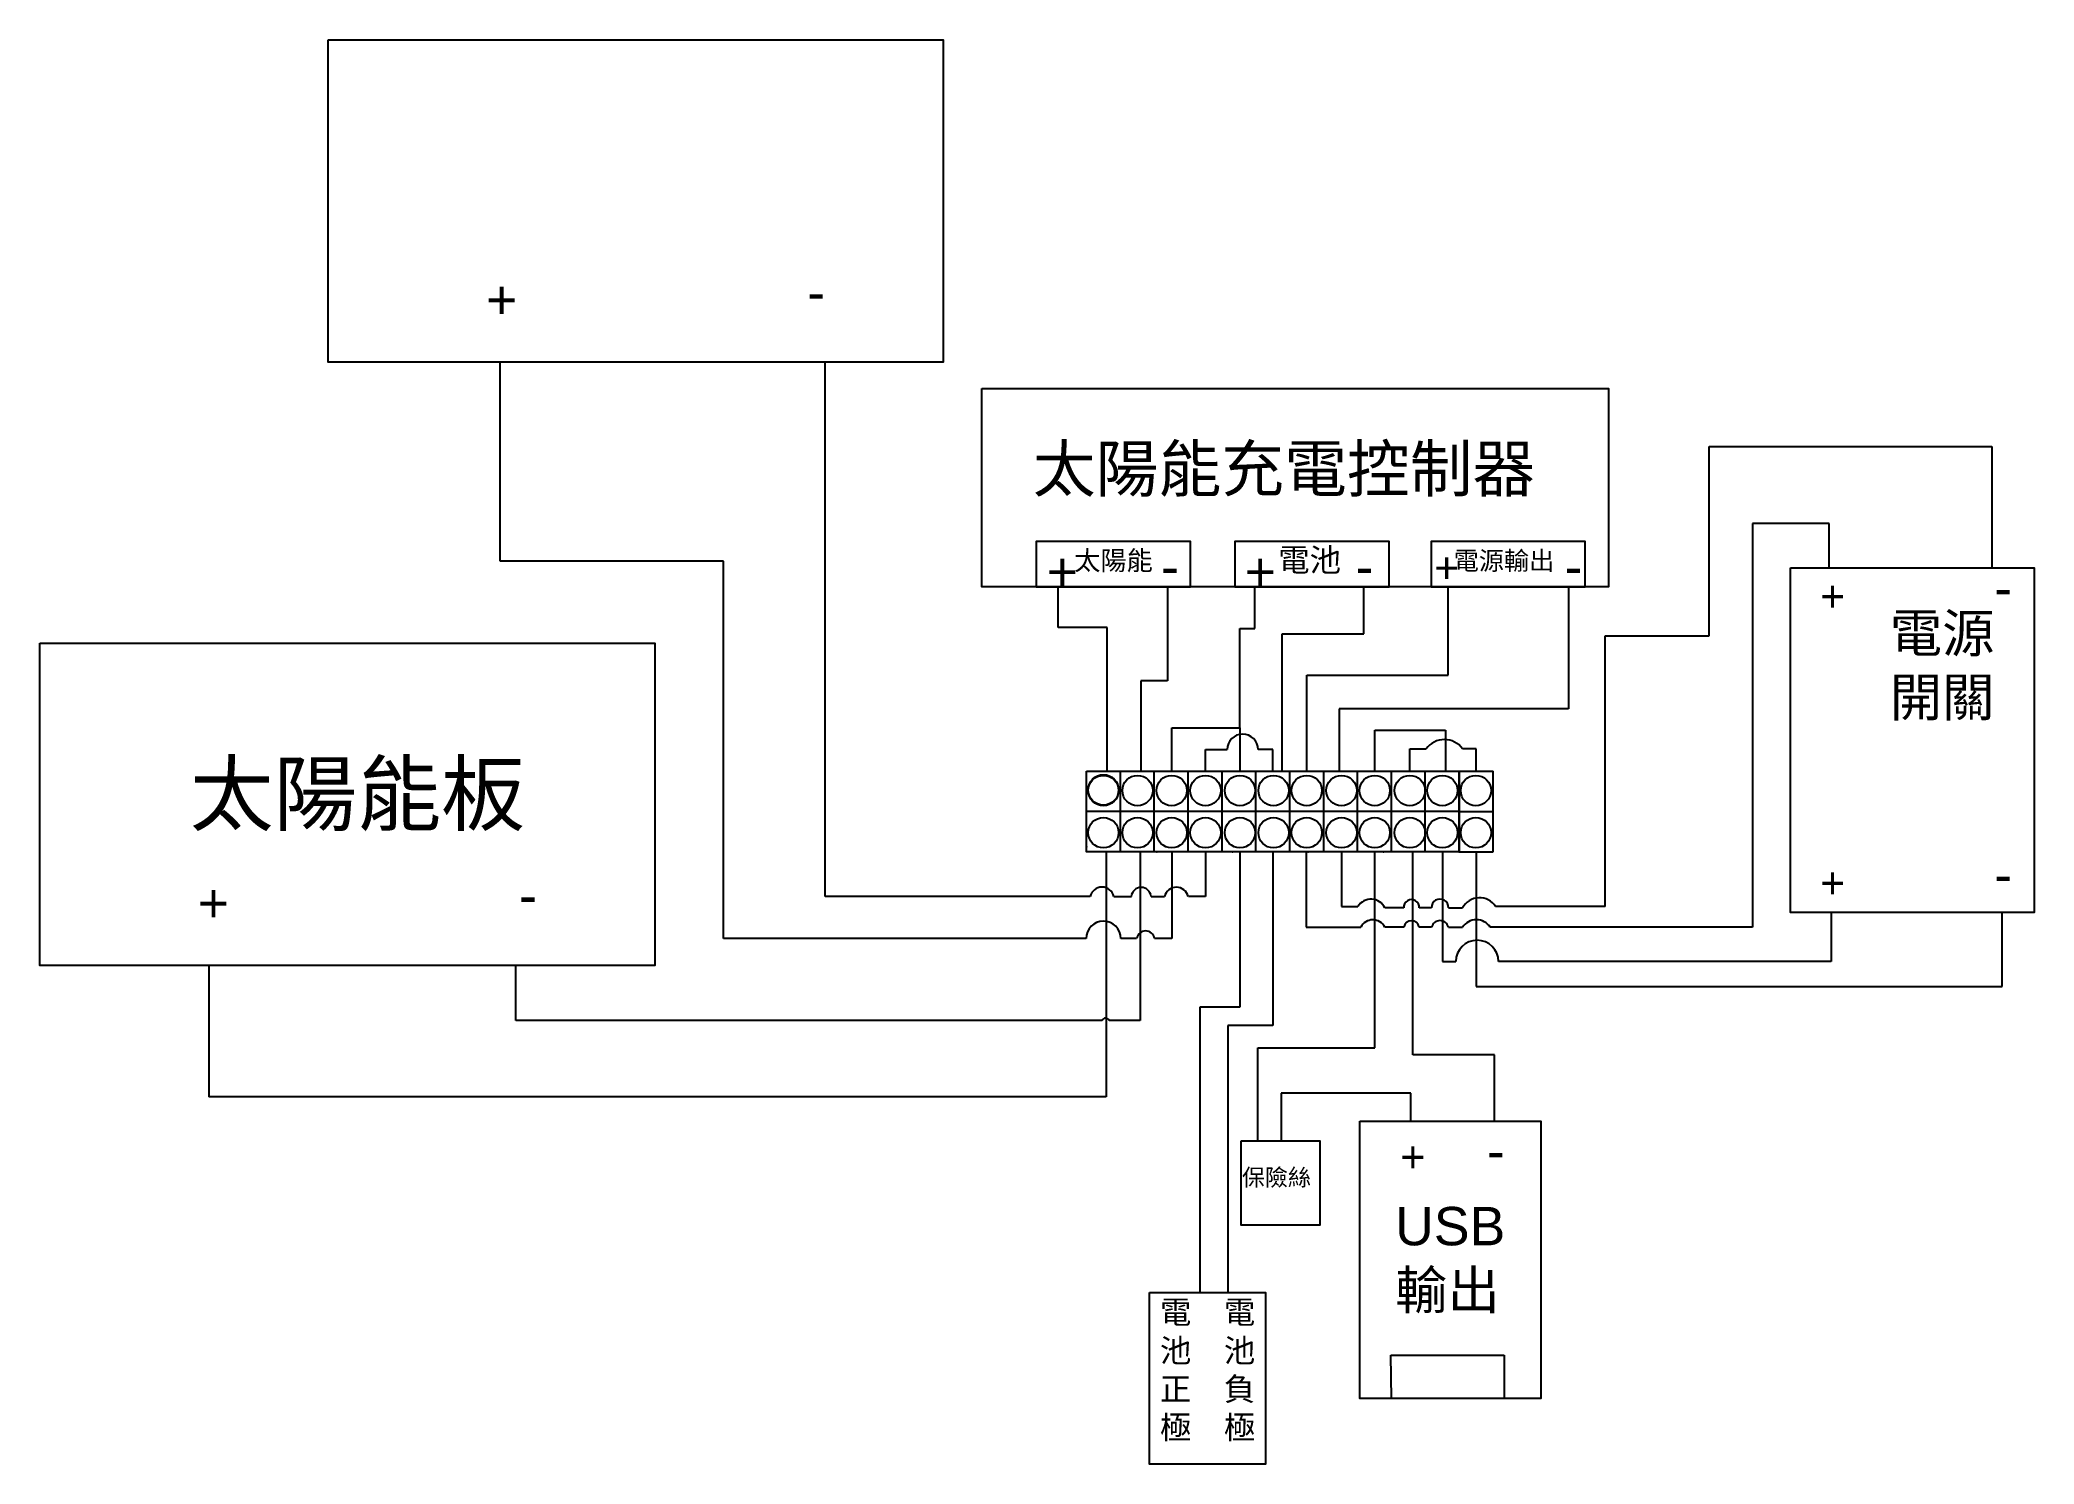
# Model space of a CAD drawing. Header units: millimetres. Extents: x 698 to 3296, y 487 to 2342.
import ezdxf

# ---------------------------------------------------------------- set-up
doc = ezdxf.new("R2010")
doc.units = ezdxf.units.MM
doc.styles.get("Standard").update_dxf_attribs({"font": 'arial.ttf'})

msp = doc.modelspace()

# ---------------------------------------------------------------- linework, layer by layer
at = {"color": 1}
for p, q in [((1297.1, 1663.1), (1297.1, 1922.2)), ((3028.4, 1711.8), (2928.6, 1711.8)), ((2928.6, 1711.8), (2928.6, 1186.2)), ((3028.4, 1654.4), (3028.4, 1711.8)), ((1588.3, 1663.1), (1297.1, 1663.1)), ((1588.3, 1171.3), (1588.3, 1663.1)), ((2024.2, 1576.5), (2024.2, 1629.6)), ((2280.4, 1575.3), (2280.4, 1629.6)), ((2532.2, 1514.6), (2532.2, 1629.6)), ((2088, 1576.5), (2024.2, 1576.5)), ((2088, 1389.2), (2088, 1576.5)), ((2260.8, 1446), (2260.8, 1575.3)), ((2260.8, 1575.3), (2280.4, 1575.3)), ((2348, 1389.5), (2348, 1514.6)), ((2348, 1514.6), (2532.2, 1514.6)), ((2172.1, 1389.2), (2172.1, 1446)), ((2172.1, 1446), (2260.8, 1446)), ((2260.8, 1446), (2260.8, 1389.2)), ((2436.6, 1389.2), (2436.6, 1442.7)), ((2436.6, 1442.7), (2528.9, 1442.7)), ((2528.9, 1442.7), (2528.9, 1389.2)), ((2086.8, 1284.1), (2086.8, 965)), ((2172.1, 1284.1), (2172.1, 1171.3)), ((2261, 1284), (2261, 1081.8)), ((2347.4, 1284.1), (2347.4, 1186.2)), ((2436.6, 1029.1), (2436.6, 1284.1)), ((2524.7, 1284.4), (2524.7, 1141.3)), ((3031.3, 1205.5), (3031.3, 1141.3)), ((2060.5, 1171.3), (1588.3, 1171.3)), ((2126.4, 1171.3), (2105.7, 1171.3)), ((2172.1, 1171.3), (2149.8, 1171.3)), ((2347.4, 1186.2), (2418.4, 1186.2)), ((2474.4, 1186.2), (2449.9, 1186.2)), ((2510.5, 1186.2), (2494.6, 1186.2)), ((2532.6, 1186.2), (2550.9, 1186.2)), ((2928.6, 1186.2), (2587.1, 1186.2)), ((2524.7, 1141.3), (2542.1, 1141.3)), ((3031.3, 1141.3), (2597.8, 1141.3)), ((2261, 1081.8), (2208.9, 1081.8)), ((2208.9, 1081.8), (2208.9, 710.2)), ((2284.2, 908), (2284.2, 1029.1)), ((2284.2, 1029.1), (2436.6, 1029.1)), ((2086.8, 965), (917.9, 965)), ((2483.6, 969.8), (2314.8, 969.8)), ((2314.8, 969.8), (2314.8, 908)), ((2483.6, 933.6), (2483.6, 969.8))]:
    msp.add_line(p, q, dxfattribs=at)
for p, q in [((1720.7, 1226.2), (1720.7, 1922.2)), ((2872.1, 1565.7), (2872.1, 1812.2)), ((2872.1, 1812.2), (3240.7, 1812.2)), ((3240.7, 1812.2), (3240.7, 1654.4)), ((2166.4, 1629.6), (2166.4, 1507.2)), ((2422.3, 1568.4), (2422.3, 1629.6)), ((2689, 1629.6), (2689, 1470.7)), ((2316, 1389.2), (2316, 1568.4)), ((2316, 1568.4), (2422.3, 1568.4)), ((2736.9, 1213.1), (2736.9, 1565.7)), ((2736.9, 1565.7), (2872.1, 1565.7)), ((2166.4, 1507.2), (2131.8, 1507.2)), ((2131.8, 1507.2), (2131.8, 1389.2)), ((2689, 1470.7), (2390.3, 1470.7)), ((2390.3, 1470.7), (2390.3, 1389.2)), ((2216.1, 1389.2), (2216.1, 1417.6)), ((2216.1, 1417.6), (2244.4, 1417.6)), ((2303.9, 1417.6), (2284.6, 1417.6)), ((2303.9, 1389.2), (2303.9, 1417.6)), ((2482.3, 1389), (2482.3, 1418.4)), ((2482.3, 1418.4), (2503.7, 1418.4)), ((2568.7, 1418.4), (2551.1, 1418.4)), ((2568.7, 1389.2), (2568.7, 1418.4)), ((2105.3, 1284.1), (2105.3, 1389.2)), ((2149.4, 1284.1), (2149.4, 1389.2)), ((2193.6, 1284.1), (2193.6, 1389.2)), ((2237.7, 1284.1), (2237.7, 1389.2)), ((2281.8, 1284.1), (2281.8, 1389.2)), ((2326, 1284.1), (2326, 1389.2)), ((2370.1, 1284.1), (2370.1, 1389.2)), ((2414.2, 1284.1), (2414.2, 1389.2)), ((2458.4, 1284.1), (2458.4, 1389.2)), ((2502.5, 1284.1), (2502.5, 1389.2)), ((2546.6, 1284.1), (2546.6, 1389.2)), ((2546.6, 1389.2), (2590.7, 1389.2)), ((2590.7, 1284.1), (2590.7, 1389.2)), ((2546.6, 1336.7), (2061.2, 1336.7)), ((2546.6, 1336.7), (2590.7, 1336.7)), ((2131.2, 1284.1), (2131.2, 1064.7)), ((2216.1, 1283.9), (2216.1, 1226.2)), ((2303.9, 1284.1), (2303.9, 1058.2)), ((2393.3, 1283.9), (2393.3, 1213.1)), ((2486.2, 1019.7), (2486.2, 1284.1)), ((2546.6, 1284.1), (2590.7, 1284.1)), ((2568.7, 1284.1), (2568.7, 1108.9)), ((2065.9, 1226.2), (1720.7, 1226.2)), ((2096.7, 1226.2), (2119.5, 1226.2)), ((2145.2, 1226.2), (2162.7, 1226.2)), ((2216.1, 1226.2), (2193.8, 1226.2)), ((2393.3, 1213.1), (2414.6, 1213.1)), ((2474.4, 1211.3), (2449.9, 1211.3)), ((2510.5, 1211.3), (2494.6, 1211.3)), ((2532.6, 1211.3), (2550.9, 1211.3)), ((2736.9, 1213.1), (2594.1, 1213.1)), ((3253.8, 1108.9), (3253.8, 1205.5)), ((917.9, 1136.4), (917.9, 965)), ((1317.6, 1064.7), (1317.6, 1136.4)), ((2568.7, 1108.9), (3253.8, 1108.9)), ((2081.6, 1064.7), (1317.6, 1064.7)), ((2131.2, 1064.7), (2090.6, 1064.7)), ((2303.9, 1058.2), (2245.3, 1058.2)), ((2245.3, 1058.2), (2245.3, 710.2)), ((2592.8, 1019.7), (2486.2, 1019.7)), ((2592.8, 933.6), (2592.8, 1019.7)), ((2458.6, 572.4), (2457.5, 628.8)), ((2457.5, 628.8), (2605.3, 628.8)), ((2605.3, 628.8), (2605.3, 572.4))]:
    msp.add_line(p, q)
for points in [[(1073.1, 2341.9), (1874.3, 2341.9), (1874.3, 1922.2), (1073.1, 1922.2)], [(1924.8, 1888), (2741.3, 1888), (2741.3, 1629.6), (1924.8, 1629.6)], [(1995.5, 1629.6), (2196.5, 1629.6), (2196.5, 1688.4), (1995.5, 1688.4)], [(2254.4, 1629.6), (2455.4, 1629.6), (2455.4, 1688.4), (2254.4, 1688.4)], [(2510, 1629.6), (2710.9, 1629.6), (2710.9, 1688.4), (2510, 1688.4)], [(2978.1, 1654.4), (3295.6, 1654.4), (3295.6, 1205.5), (2978.1, 1205.5)], [(697.6, 1556.1), (1498.8, 1556.1), (1498.8, 1136.4), (697.6, 1136.4)], [(2061.2, 1389.2), (2546.6, 1389.2), (2546.6, 1284.1), (2061.2, 1284.1)], [(2417.3, 933.6), (2653, 933.6), (2653, 572.4), (2417.3, 572.4)], [(2262.5, 908), (2365.2, 908), (2365.2, 798.1), (2262.5, 798.1)], [(2143.1, 710.2), (2294.4, 710.2), (2294.4, 486.8), (2143.1, 486.8)]]:
    msp.add_lwpolyline(points, close=True)
for centre in [(2083.1, 1365), (2083.1, 1364.1), (2127.6, 1364.1), (2172.1, 1364.1), (2216.1, 1364.1), (2261, 1364.1), (2304.8, 1364.1), (2348, 1364.1), (2393.3, 1364.1), (2436.6, 1364.1), (2482.3, 1364.1), (2524.7, 1364.1), (2568.4, 1364.1), (2083.1, 1309.2), (2127.6, 1309.2), (2172.1, 1309.2), (2216.1, 1309.2), (2261, 1309.2), (2304.8, 1309.2), (2348, 1309.2), (2393.3, 1309.2), (2436.6, 1309.2), (2482.3, 1309.2), (2524.7, 1309.2), (2568.4, 1309.2)]:
    msp.add_circle(centre, 19.8)
for centre, radius, start, end in [((2264.5, 1417.6), 20.1, 360, 180), ((2527.4, 1401.6), 29, 35.3245, 144.6755), ((2081.3, 1222.5), 15.9, 13.7188, 166.2812), ((2132.3, 1225), 12.9, 5.4301, 174.5699), ((2178.2, 1222.2), 16, 14.5061, 165.4939), ((2431.8, 1202.4), 20.2, 26.2315, 148.1229), ((2484.5, 1212), 10.1, 356.2818, 183.7182), ((2521.6, 1211.7), 11.1, 358.1946, 181.8054), ((2573, 1199.3), 25.2, 33.0664, 151.5385), ((2086.1, 1062.8), 4.85, 22.9202, 157.0798)]:
    msp.add_arc(centre, radius, start, end)
for centre, radius, start, end in [((2434.1, 1177.9), 17.8, 27.8673, 152.1327), ((2569, 1174.1), 21.8, 33.6838, 146.3162), ((2083.1, 1171.3), 22.6, 0, 180), ((2138.1, 1169.4), 11.8, 9.4521, 170.5479), ((2484.5, 1184.2), 10.3, 11.1286, 168.8714), ((2521.6, 1183.4), 11.4, 14.4117, 165.5883), ((2570, 1141.3), 27.8, 0, 180)]:
    msp.add_arc(centre, radius, start, end, dxfattribs=at)
for p in [(2061.2, 1290.8), (2061.2, 1290.8), (2152.9, 1284.1), (2152.9, 1284.1), (2251.3, 1284.1), (2251.3, 1284.1), (2349.8, 1284.1), (2349.8, 1284.1), (2448.2, 1284.1), (2448.2, 1284.1), (2546.6, 1284.1), (2546.6, 1284.1)]:
    msp.add_point(p)

# ---------------------------------------------------------------- texts
at = {"color": 1, "attachment_point": 1}
for insert, char_height in [((1278.9, 2028.5), 50), ((2009.2, 1674.4), 50), ((2267, 1674.4), 50), ((2514, 1674.4), 40), ((3016.8, 1637.4), 40), ((3016.8, 1264), 40), ((903.3, 1242.8), 50), ((2470, 907), 40)]:
    msp.add_mtext_dynamic_manual_height_columns('+', width=22.322, gutter_width=12.5, heights=[0], dxfattribs=dict(at, insert=insert, char_height=char_height))
at = {"attachment_point": 1}
for s, width, heights, insert, char_height in [('-', 35.16, [0], (1697.4, 2038.5), 50), ('{\\fPMingLiU|b0|i0|c136|p18;太陽能充電控制器}', 928.722, [261.2], (1991.1, 1813.4), 60), ('\\pxql;{\\fPMingLiU|b0|i0|c136|p18;太陽能}', 263.755, [49.9], (2045.1, 1676.3), 25), ('{\\fPMingLiU|b0|i0|c136|p18;電池}', 263.755, [49.9], (2310.8, 1679.5), 30), ('{\\fPMingLiU|b0|i0|c136|p18;電源輸出}', 263.755, [49.9], (2539.5, 1675.5), 24), ('-', 35.16, [0], (2158.2, 1681.2), 50), ('-', 35.16, [0], (2411.5, 1681.2), 50), ('-', 35.16, [0], (2684, 1681.2), 50), ('-', 35.16, [0], (3243.7, 1653.4), 50), ('{\\fPMingLiU|b0|i0|c136|p18;電源^J開關}', 133.924, [0], (3107.6, 1594.2), 50), ('{\\fPMingLiU|b0|i0|c136|p18;太陽能板}', 485.232, [0], (892.9, 1400.1), 80), ('-', 35.16, [0], (3243.7, 1280), 50), ('-', 35.16, [0], (1321.9, 1252.7), 50), ('-', 35.16, [0], (2582.6, 920), 50), ('USB{\\fPMingLiU|b0|i0|c136|p18;輸出}', 143.2, [0], (2463.1, 821.8), 50), ('{\\fPMingLiU|b0|i0|c136|p18;電池^J正極}', 14.104, [0], (2156.7, 699.7), 30), ('{\\fPMingLiU|b0|i0|c136|p18;電池\\P負極}', 14.104, [0], (2240, 699.7), 30)]:
    msp.add_mtext_dynamic_manual_height_columns(s, width=width, gutter_width=12.5, heights=heights, dxfattribs=dict(at, insert=insert, char_height=char_height))
at = {"insert": (2263.5, 871.3), "char_height": 22, "width": 123.757, "attachment_point": 1}
msp.add_mtext('{\\fPMingLiU|b0|i0|c136|p18;保險絲}', dxfattribs=at)

doc.saveas('drawing.dxf')
